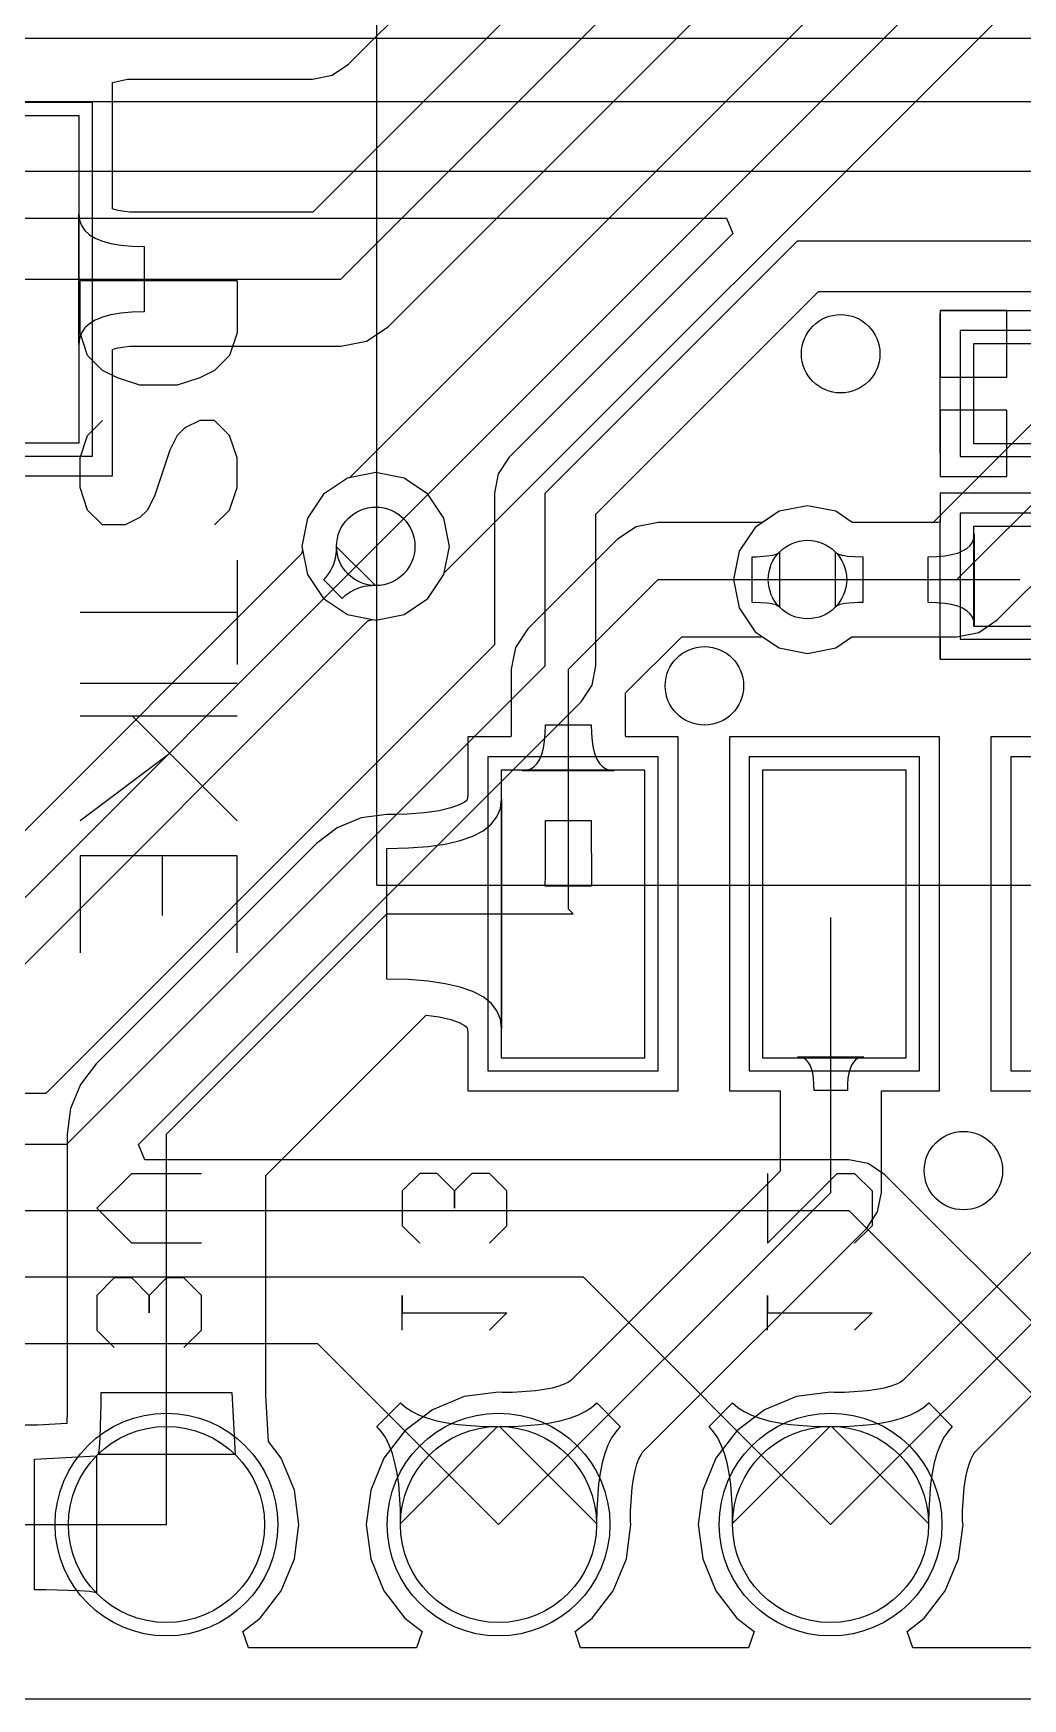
# Model space of a CAD drawing. Header units: millimetres. Extents: x 57.2 to 126.2, y 70.1 to 101.2.
# Drawn here: x 102.26 to 109.83, y 70.1 to 82.84 of the extents above; entities that cross this region are included whole.
import ezdxf

# ---------------------------------------------------------------- set-up
doc = ezdxf.new("R2010")
doc.units = ezdxf.units.MM
for name, color, linetype in [('BottomLayer', 5, 'Continuous'), ('BottomOverlay', 54, 'Continuous'), ('BottomPaste', 16, 'Continuous'), ('BottomSolder', 6, 'Continuous'), ('KeepOutLayer', 6, 'Continuous'), ('MultiLayer', 9, 'Continuous'), ('TopLayer', 1, 'Continuous'), ('TopOverlay', 2, 'Continuous'), ('TopPaste', 8, 'Continuous'), ('TopSolder', 216, 'Continuous')]:
    doc.layers.add(name, color=color, linetype=linetype)

# ---------------------------------------------------------------- blocks, each defined once
blk = doc.blocks.new('HDR1X10_B_1')
at = {"layer": 'BottomLayer'}
for centre in [(12.7, 0), (15.24, 0), (17.78, 0)]:
    blk.add_circle(centre, 0.75, dxfattribs=at)
at = {"layer": 'BottomSolder'}
for centre in [(12.7, 0), (15.24, 0), (17.78, 0)]:
    blk.add_circle(centre, 0.852, dxfattribs=at)
at = {"layer": 'MultiLayer'}
for centre in [(12.7, 0), (15.24, 0), (17.78, 0)]:
    blk.add_circle(centre, 0.75, dxfattribs=at)
at = {"layer": 'TopLayer'}
for centre in [(12.7, 0), (15.24, 0), (17.78, 0)]:
    blk.add_circle(centre, 0.75, dxfattribs=at)
at = {"layer": 'TopSolder'}
for centre in [(12.7, 0), (15.24, 0), (17.78, 0)]:
    blk.add_circle(centre, 0.852, dxfattribs=at)
blk = doc.blocks.new('C0603_13')
at = {"layer": 'TopLayer'}
for p, q in [((-0.356, 0.559), (-0.356, -0.203)), ((0.406, 0.559), (-0.356, 0.559)), ((0.406, -0.203), (0.406, 0.559)), ((1.041, 0.559), (1.041, -0.203)), ((1.803, 0.559), (1.041, 0.559)), ((1.803, -0.203), (1.803, 0.559)), ((-0.356, -0.203), (0.406, -0.203)), ((1.041, -0.203), (1.803, -0.203))]:
    blk.add_line(p, q, dxfattribs=at)
at = {"layer": 'TopOverlay'}
for p, q in [((-0.61, 0.813), (0.457, 0.813)), ((-0.61, 0.813), (-0.61, -0.457)), ((0.965, 0.813), (2.032, 0.813)), ((2.057, 0.813), (2.057, -0.457)), ((-0.61, -0.457), (0.457, -0.457)), ((0.965, -0.457), (2.032, -0.457))]:
    blk.add_line(p, q, dxfattribs=at)
at = {"layer": 'TopPaste'}
for p, q in [((-0.356, 0.559), (-0.356, -0.203)), ((0.406, 0.559), (-0.356, 0.559)), ((0.406, -0.203), (0.406, 0.559)), ((1.041, 0.559), (1.041, -0.203)), ((1.803, 0.559), (1.041, 0.559)), ((1.803, -0.203), (1.803, 0.559)), ((-0.356, -0.203), (0.406, -0.203)), ((1.041, -0.203), (1.803, -0.203))]:
    blk.add_line(p, q, dxfattribs=at)
at = {"layer": 'TopSolder'}
for p, q in [((-0.457, 0.66), (-0.457, -0.305)), ((0.508, 0.66), (-0.457, 0.66)), ((0.508, -0.305), (0.508, 0.66)), ((0.94, 0.66), (0.94, -0.305)), ((1.905, 0.66), (0.94, 0.66)), ((1.905, -0.305), (1.905, 0.66)), ((-0.457, -0.305), (0.508, -0.305)), ((0.94, -0.305), (1.905, -0.305))]:
    blk.add_line(p, q, dxfattribs=at)
blk = doc.blocks.new('__2812__B_22')
at = {"layer": 'BottomLayer'}
for p, q in [((-1.25, 3.75), (-1.25, 2.85)), ((1.25, 3.75), (-1.25, 3.75)), ((1.25, 2.85), (1.25, 3.75)), ((3.65, 3.75), (3.65, 2.85)), ((6.15, 3.75), (3.65, 3.75)), ((6.15, 2.85), (6.15, 3.75)), ((-1.25, 2.85), (1.25, 2.85)), ((3.65, 2.85), (6.15, 2.85)), ((-1.25, 0.45), (-1.25, -0.45)), ((1.25, 0.45), (-1.25, 0.45)), ((1.25, -0.45), (1.25, 0.45)), ((3.65, 0.45), (3.65, -0.45)), ((6.15, 0.45), (3.65, 0.45)), ((6.15, -0.45), (6.15, 0.45)), ((-1.25, -0.45), (1.25, -0.45)), ((3.65, -0.45), (6.15, -0.45))]:
    blk.add_line(p, q, dxfattribs=at)
at = {"layer": 'BottomOverlay'}
blk.add_line((6.706, 4.115), (6.706, 2.388), dxfattribs=at)
blk.add_circle((2.413, 1.499), 1.255, dxfattribs=at)
at = {"layer": 'BottomPaste'}
for p, q in [((-1.25, 3.75), (-1.25, 2.85)), ((1.25, 3.75), (-1.25, 3.75)), ((1.25, 2.85), (1.25, 3.75)), ((3.65, 3.75), (3.65, 2.85)), ((6.15, 3.75), (3.65, 3.75)), ((6.15, 2.85), (6.15, 3.75)), ((-1.25, 2.85), (1.25, 2.85)), ((3.65, 2.85), (6.15, 2.85)), ((-1.25, 0.45), (-1.25, -0.45)), ((1.25, 0.45), (-1.25, 0.45)), ((1.25, -0.45), (1.25, 0.45)), ((3.65, 0.45), (3.65, -0.45)), ((6.15, 0.45), (3.65, 0.45)), ((6.15, -0.45), (6.15, 0.45)), ((-1.25, -0.45), (1.25, -0.45)), ((3.65, -0.45), (6.15, -0.45))]:
    blk.add_line(p, q, dxfattribs=at)
at = {"layer": 'BottomSolder'}
for p, q in [((-1.352, 3.852), (-1.352, 2.748)), ((1.352, 3.852), (-1.352, 3.852)), ((1.352, 2.748), (1.352, 3.852)), ((3.548, 3.852), (3.548, 2.748)), ((6.252, 3.852), (3.548, 3.852)), ((6.252, 2.748), (6.252, 3.852)), ((-1.352, 2.748), (1.352, 2.748)), ((3.548, 2.748), (6.252, 2.748)), ((-1.352, 0.552), (-1.352, -0.552)), ((1.352, 0.552), (-1.352, 0.552)), ((1.352, -0.552), (1.352, 0.552)), ((3.548, 0.552), (3.548, -0.552)), ((6.252, 0.552), (3.548, 0.552)), ((6.252, -0.552), (6.252, 0.552)), ((-1.352, -0.552), (1.352, -0.552)), ((3.548, -0.552), (6.252, -0.552))]:
    blk.add_line(p, q, dxfattribs=at)
blk = doc.blocks.new('ESP_07_B_51')
at = {"layer": 'BottomLayer'}
for p, q in [((-15.122, 15.602), (-17.322, 15.602)), ((-17.322, 15.602), (-17.322, 14.502)), ((-15.122, 14.502), (-15.122, 15.602)), ((-17.322, 14.502), (-15.122, 14.502)), ((-15.122, 13.602), (-17.322, 13.602)), ((-17.322, 13.602), (-17.322, 12.502)), ((-15.122, 12.502), (-15.122, 13.602)), ((-17.322, 12.502), (-15.122, 12.502))]:
    blk.add_line(p, q, dxfattribs=at)
at = {"layer": 'BottomOverlay'}
for q in [(-16.003, -4.648), (-0.003, 16.552)]:
    blk.add_line((-16.003, 16.552), q, dxfattribs=at)
at = {"layer": 'BottomPaste'}
for p, q in [((-15.122, 15.602), (-17.322, 15.602)), ((-17.322, 15.602), (-17.322, 14.502)), ((-15.122, 14.502), (-15.122, 15.602)), ((-17.322, 14.502), (-15.122, 14.502)), ((-15.122, 13.602), (-17.322, 13.602)), ((-17.322, 13.602), (-17.322, 12.502)), ((-15.122, 12.502), (-15.122, 13.602)), ((-17.322, 12.502), (-15.122, 12.502))]:
    blk.add_line(p, q, dxfattribs=at)
at = {"layer": 'BottomSolder'}
for p, q in [((-15.02, 15.703), (-17.423, 15.703)), ((-17.423, 15.703), (-17.423, 14.4)), ((-15.02, 14.4), (-15.02, 15.703)), ((-17.423, 14.4), (-15.02, 14.4)), ((-15.02, 13.703), (-17.423, 13.703)), ((-17.423, 13.703), (-17.423, 12.4)), ((-15.02, 12.4), (-15.02, 13.703)), ((-17.423, 12.4), (-15.02, 12.4)), ((-15.02, 11.703), (-17.423, 11.703)), ((-17.423, 11.703), (-17.423, 10.4)), ((-15.02, 10.4), (-15.02, 11.703))]:
    blk.add_line(p, q, dxfattribs=at)

msp = doc.modelspace()

# ---------------------------------------------------------------- linework, layer by layer
at = {"layer": 'BottomLayer'}
for p, q in [((104.669, 82.606), (109.432, 87.369)), ((110.321, 85.089), (104.675, 79.442)), ((104.877, 78.918), (110.846, 84.887)), ((107.502, 84.581), (104.396, 81.475)), ((105.401, 78.716), (111.209, 84.523)), ((104.609, 80.961), (108.026, 84.379)), ((104.972, 80.598), (108.228, 83.854)), ((104.543, 82.521), (104.669, 82.606)), ((102.863, 82.465), (102.979, 82.492)), ((102.863, 81.5), (102.863, 82.465)), ((102.979, 82.492), (104.394, 82.492)), ((104.394, 82.492), (104.543, 82.521)), ((102.606, 80.461), (102.606, 81.461)), ((102.606, 81.461), (102.611, 81.414)), ((102.611, 81.414), (102.626, 81.371)), ((102.869, 81.497), (102.863, 81.5)), ((102.906, 81.487), (102.869, 81.497)), ((102.958, 81.479), (102.906, 81.487)), ((102.995, 81.475), (102.958, 81.479)), ((104.396, 81.475), (102.995, 81.475)), ((111.5, 81.461), (109.14, 79.101)), ((102.626, 81.371), (102.651, 81.334)), ((102.651, 81.334), (102.686, 81.301)), ((102.686, 81.301), (102.731, 81.274)), ((102.731, 81.274), (102.786, 81.251)), ((109.322, 78.664), (111.938, 81.28)), ((102.786, 81.251), (102.851, 81.234)), ((102.851, 81.234), (102.926, 81.221)), ((102.926, 81.221), (103.011, 81.214)), ((103.011, 81.214), (103.106, 81.211)), ((103.106, 81.211), (103.106, 80.711)), ((102.159, 80.961), (104.609, 80.961)), ((109.631, 78.355), (112.247, 80.971)), ((102.731, 80.649), (102.686, 80.621)), ((102.786, 80.671), (102.731, 80.649)), ((102.851, 80.689), (102.786, 80.671)), ((102.926, 80.701), (102.851, 80.689)), ((103.011, 80.709), (102.926, 80.701)), ((103.106, 80.711), (103.011, 80.709)), ((102.611, 80.509), (102.606, 80.461)), ((102.626, 80.551), (102.611, 80.509)), ((102.651, 80.589), (102.626, 80.551)), ((102.686, 80.621), (102.651, 80.589)), ((104.806, 80.487), (104.972, 80.598)), ((102.863, 80.423), (102.869, 80.426)), ((102.863, 79.457), (102.863, 80.423)), ((102.869, 80.426), (102.906, 80.436)), ((102.906, 80.436), (102.958, 80.444)), ((102.958, 80.444), (102.995, 80.448)), ((102.995, 80.448), (104.609, 80.448)), ((104.609, 80.448), (104.806, 80.487)), ((101.455, 79.457), (102.863, 79.457)), ((104.66, 79.44), (104.477, 79.317)), ((104.675, 79.442), (104.66, 79.44)), ((104.477, 79.317), (104.355, 79.134)), ((104.355, 79.134), (104.312, 78.918)), ((107.962, 79.186), (107.839, 79.103)), ((108.179, 79.229), (107.962, 79.186)), ((108.395, 79.186), (108.179, 79.229)), ((108.521, 79.101), (108.395, 79.186)), ((106.868, 79.068), (106.726, 78.973)), ((107.036, 79.101), (106.868, 79.068)), ((107.817, 79.101), (107.036, 79.101)), ((107.839, 79.103), (107.817, 79.101)), ((108.522, 79.101), (108.521, 79.101)), ((109.14, 79.101), (108.522, 79.101)), ((104.312, 78.918), (104.355, 78.702)), ((106.726, 78.973), (106.041, 78.287)), ((107.895, 78.848), (107.914, 78.851)), ((107.914, 78.851), (107.931, 78.856)), ((107.931, 78.856), (107.945, 78.861)), ((107.945, 78.861), (107.956, 78.867)), ((107.956, 78.867), (107.964, 78.874)), ((107.964, 78.874), (107.964, 78.454)), ((108.393, 78.454), (108.393, 78.874)), ((108.393, 78.874), (108.401, 78.867)), ((108.401, 78.867), (108.412, 78.861)), ((108.412, 78.861), (108.426, 78.856)), ((108.426, 78.856), (108.443, 78.851)), ((108.443, 78.851), (108.462, 78.848)), ((107.755, 78.489), (107.755, 78.839)), ((107.755, 78.839), (107.789, 78.839)), ((107.789, 78.839), (107.895, 78.848)), ((108.462, 78.848), (108.485, 78.844)), ((108.485, 78.844), (108.538, 78.84)), ((108.538, 78.84), (108.602, 78.839)), ((108.602, 78.839), (108.602, 78.489)), ((104.355, 78.702), (104.477, 78.518)), ((105.276, 78.518), (105.398, 78.702)), ((105.398, 78.702), (105.401, 78.716)), ((106.35, 77.978), (107.036, 78.664)), ((107.036, 78.664), (108.179, 78.664)), ((108.179, 78.664), (109.322, 78.664)), ((104.477, 78.518), (104.66, 78.396)), ((105.093, 78.396), (105.276, 78.518)), ((107.819, 78.487), (107.755, 78.489)), ((107.872, 78.483), (107.819, 78.487)), ((107.895, 78.48), (107.872, 78.483)), ((107.914, 78.476), (107.895, 78.48)), ((107.931, 78.472), (107.914, 78.476)), ((107.945, 78.466), (107.931, 78.472)), ((108.426, 78.472), (108.412, 78.466)), ((108.443, 78.476), (108.426, 78.472)), ((108.462, 78.48), (108.443, 78.476)), ((108.569, 78.488), (108.462, 78.48)), ((108.602, 78.489), (108.569, 78.488)), ((104.66, 78.396), (104.877, 78.353)), ((104.877, 78.353), (105.093, 78.396)), ((107.956, 78.46), (107.945, 78.466)), ((107.964, 78.454), (107.956, 78.46)), ((108.401, 78.46), (108.393, 78.454)), ((108.412, 78.466), (108.401, 78.46)), ((109.489, 78.26), (109.631, 78.355)), ((106.041, 78.287), (105.946, 78.145)), ((106.787, 77.797), (107.217, 78.226)), ((107.217, 78.226), (107.835, 78.226)), ((107.835, 78.226), (107.836, 78.226)), ((107.836, 78.226), (107.962, 78.142)), ((108.395, 78.142), (108.519, 78.225)), ((108.519, 78.225), (108.54, 78.226)), ((108.54, 78.226), (109.322, 78.226)), ((109.322, 78.226), (109.489, 78.26)), ((105.946, 78.145), (105.912, 77.978)), ((107.962, 78.142), (108.179, 78.099)), ((108.179, 78.099), (108.395, 78.142)), ((105.912, 77.978), (105.912, 77.479)), ((106.35, 76.143), (106.35, 77.978)), ((106.787, 77.479), (106.787, 77.797)), ((105.911, 77.461), (105.582, 77.461)), ((105.582, 77.461), (105.582, 77.016)), ((105.912, 77.479), (105.911, 77.461)), ((106.168, 77.427), (106.173, 77.487)), ((106.173, 77.487), (106.175, 77.554)), ((106.175, 77.554), (106.525, 77.554)), ((106.525, 77.554), (106.527, 77.487)), ((106.527, 77.487), (106.532, 77.427)), ((106.789, 77.461), (106.787, 77.479)), ((107.19, 77.461), (106.789, 77.461)), ((107.19, 74.753), (107.19, 77.461)), ((109.19, 77.461), (107.582, 77.461)), ((107.582, 77.461), (107.582, 74.753)), ((109.19, 74.753), (109.19, 77.461)), ((111.19, 77.461), (109.582, 77.461)), ((109.582, 77.461), (109.582, 74.753)), ((106.131, 77.29), (106.147, 77.328)), ((106.147, 77.328), (106.159, 77.374)), ((106.159, 77.374), (106.168, 77.427)), ((106.532, 77.427), (106.541, 77.374)), ((106.541, 77.374), (106.553, 77.328)), ((106.553, 77.328), (106.569, 77.29)), ((106, 77.201), (106.033, 77.205)), ((106.7, 77.201), (106, 77.201)), ((106.033, 77.205), (106.063, 77.215)), ((106.063, 77.215), (106.089, 77.233)), ((106.089, 77.233), (106.112, 77.258)), ((106.112, 77.258), (106.131, 77.29)), ((106.569, 77.29), (106.588, 77.258)), ((106.588, 77.258), (106.611, 77.233)), ((106.611, 77.233), (106.637, 77.215)), ((106.637, 77.215), (106.667, 77.205)), ((106.667, 77.205), (106.7, 77.201)), ((105.516, 76.94), (105.451, 76.917)), ((105.556, 76.961), (105.516, 76.94)), ((105.574, 76.975), (105.556, 76.961)), ((105.577, 76.979), (105.574, 76.975)), ((105.582, 77.016), (105.577, 76.979)), ((105.582, 77.016), (105.582, 77.016)), ((105.83, 76.913), (105.839, 76.984)), ((105.839, 76.984), (105.839, 75.231)), ((104.765, 76.842), (104.582, 76.766)), ((104.962, 76.868), (104.765, 76.842)), ((105.026, 76.868), (104.962, 76.868)), ((105.116, 76.87), (105.026, 76.868)), ((105.249, 76.88), (105.116, 76.87)), ((105.361, 76.896), (105.249, 76.88)), ((105.451, 76.917), (105.361, 76.896)), ((105.76, 76.792), (105.804, 76.849)), ((105.804, 76.849), (105.83, 76.913)), ((106.174, 76.401), (106.175, 76.822)), ((106.175, 76.822), (106.525, 76.822)), ((106.525, 76.822), (106.527, 76.32)), ((104.582, 76.766), (104.424, 76.645)), ((105.523, 76.668), (105.619, 76.702)), ((105.619, 76.702), (105.698, 76.743)), ((105.698, 76.743), (105.76, 76.792)), ((104.424, 76.645), (102.739, 74.96)), ((104.962, 76.607), (105.128, 76.611)), ((104.962, 75.607), (104.962, 76.607)), ((105.128, 76.611), (105.277, 76.622)), ((105.277, 76.622), (105.409, 76.641)), ((105.409, 76.641), (105.523, 76.668)), ((106.173, 76.325), (106.174, 76.401)), ((106.173, 76.32), (106.173, 76.325)), ((106.527, 76.32), (106.173, 76.32)), ((103.276, 74.422), (104.962, 76.107)), ((104.962, 76.107), (106.386, 76.107)), ((106.35, 76.143), (106.386, 76.107)), ((108.357, 73.977), (108.357, 76.079)), ((105.128, 75.604), (104.962, 75.607)), ((105.277, 75.592), (105.128, 75.604)), ((105.409, 75.573), (105.277, 75.592)), ((105.523, 75.547), (105.409, 75.573)), ((105.619, 75.513), (105.523, 75.547)), ((105.698, 75.472), (105.619, 75.513)), ((105.76, 75.423), (105.698, 75.472)), ((105.804, 75.366), (105.76, 75.423)), ((104.037, 74.107), (105.263, 75.333)), ((105.263, 75.333), (105.361, 75.319)), ((105.361, 75.319), (105.451, 75.298)), ((105.451, 75.298), (105.516, 75.275)), ((105.83, 75.302), (105.804, 75.366)), ((105.839, 75.231), (105.83, 75.302)), ((105.516, 75.275), (105.556, 75.254)), ((105.556, 75.254), (105.574, 75.24)), ((105.574, 75.24), (105.577, 75.236)), ((105.577, 75.236), (105.582, 75.199)), ((105.582, 75.199), (105.582, 75.199)), ((105.582, 75.199), (105.582, 74.753)), ((102.739, 74.96), (102.618, 74.802)), ((108.128, 75.011), (108.103, 75.013)), ((108.103, 75.013), (108.611, 75.013)), ((108.149, 75.003), (108.128, 75.011)), ((108.168, 74.99), (108.149, 75.003)), ((108.185, 74.972), (108.168, 74.99)), ((108.199, 74.949), (108.185, 74.972)), ((108.21, 74.921), (108.199, 74.949)), ((108.219, 74.888), (108.21, 74.921)), ((108.505, 74.921), (108.496, 74.888)), ((108.516, 74.949), (108.505, 74.921)), ((108.53, 74.972), (108.516, 74.949)), ((108.547, 74.99), (108.53, 74.972)), ((108.566, 75.003), (108.547, 74.99)), ((108.587, 75.011), (108.566, 75.003)), ((108.611, 75.013), (108.587, 75.011)), ((102.618, 74.802), (102.542, 74.619)), ((108.225, 74.849), (108.219, 74.888)), ((108.229, 74.805), (108.225, 74.849)), ((108.23, 74.756), (108.229, 74.805)), ((108.486, 74.805), (108.484, 74.756)), ((108.489, 74.849), (108.486, 74.805)), ((108.496, 74.888), (108.489, 74.849)), ((105.582, 74.753), (107.19, 74.753)), ((107.582, 74.753), (107.969, 74.753)), ((107.969, 74.753), (107.969, 74.138)), ((108.484, 74.756), (108.23, 74.756)), ((108.746, 73.977), (108.746, 74.753)), ((108.746, 74.753), (109.19, 74.753)), ((109.582, 74.753), (109.969, 74.753)), ((102.542, 74.619), (102.516, 74.422)), ((102.516, 74.422), (102.516, 72.308)), ((103.276, 71.436), (103.276, 74.422)), ((107.969, 74.138), (106.369, 72.538)), ((104.037, 72.423), (104.037, 74.107)), ((105.816, 71.436), (108.357, 73.977)), ((108.716, 73.829), (108.746, 73.977)), ((108.632, 73.703), (108.716, 73.829)), ((106.918, 71.989), (108.632, 73.703)), ((109.969, 73.598), (108.909, 72.538)), ((108.356, 71.436), (110.357, 73.437)), ((109.458, 71.989), (110.632, 73.163)), ((106.227, 72.48), (106.166, 72.468)), ((106.278, 72.495), (106.227, 72.48)), ((106.319, 72.51), (106.278, 72.495)), ((106.35, 72.526), (106.319, 72.51)), ((106.369, 72.538), (106.35, 72.526)), ((108.767, 72.48), (108.706, 72.468)), ((108.818, 72.495), (108.767, 72.48)), ((108.859, 72.51), (108.818, 72.495)), ((108.89, 72.526), (108.859, 72.51)), ((108.909, 72.538), (108.89, 72.526)), ((102.77, 72.103), (102.776, 72.36)), ((102.776, 72.445), (103.776, 72.445)), ((102.776, 72.36), (102.776, 72.445)), ((103.776, 72.445), (103.801, 71.972)), ((104.056, 72.07), (104.037, 72.423)), ((105.554, 72.415), (105.31, 72.313)), ((105.816, 72.449), (105.554, 72.415)), ((105.844, 72.445), (105.816, 72.449)), ((105.922, 72.446), (105.844, 72.445)), ((106.098, 72.458), (105.922, 72.446)), ((106.166, 72.468), (106.098, 72.458)), ((106.527, 72.332), (106.567, 72.367)), ((106.567, 72.367), (106.747, 72.187)), ((108.094, 72.415), (107.85, 72.313)), ((108.356, 72.449), (108.094, 72.415)), ((108.384, 72.445), (108.356, 72.449)), ((108.462, 72.446), (108.384, 72.445)), ((108.638, 72.458), (108.462, 72.446)), ((108.706, 72.468), (108.638, 72.458)), ((109.067, 72.332), (109.107, 72.367)), ((109.107, 72.367), (109.287, 72.187)), ((102.516, 72.308), (102.514, 72.209)), ((105.31, 72.313), (105.1, 72.152)), ((106.21, 72.213), (106.288, 72.229)), ((106.288, 72.229), (106.359, 72.249)), ((106.359, 72.249), (106.422, 72.273)), ((106.422, 72.273), (106.478, 72.3)), ((106.478, 72.3), (106.527, 72.332)), ((107.85, 72.313), (107.64, 72.152)), ((108.75, 72.213), (108.828, 72.229)), ((108.828, 72.229), (108.899, 72.249)), ((108.899, 72.249), (108.962, 72.273)), ((108.962, 72.273), (109.018, 72.3)), ((109.018, 72.3), (109.067, 72.332)), ((102.29, 72.197), (101.608, 72.197)), ((102.514, 72.209), (102.29, 72.197)), ((102.764, 72.025), (102.77, 72.103)), ((105.1, 72.152), (104.939, 71.943)), ((105.824, 72.186), (105.932, 72.187)), ((106.566, 71.444), (105.824, 72.186)), ((105.932, 72.187), (106.125, 72.2)), ((106.125, 72.2), (106.21, 72.213)), ((106.68, 72.098), (106.653, 72.042)), ((106.712, 72.146), (106.68, 72.098)), ((106.747, 72.187), (106.712, 72.146)), ((107.64, 72.152), (107.479, 71.943)), ((108.364, 72.186), (108.472, 72.187)), ((109.106, 71.444), (108.364, 72.186)), ((108.472, 72.187), (108.665, 72.2)), ((108.665, 72.2), (108.75, 72.213)), ((109.22, 72.098), (109.193, 72.042)), ((109.252, 72.146), (109.22, 72.098)), ((109.287, 72.187), (109.252, 72.146)), ((102.751, 71.972), (102.756, 71.981)), ((103.801, 71.972), (102.751, 71.972)), ((102.756, 71.981), (102.76, 71.999)), ((102.76, 71.999), (102.764, 72.025)), ((104.153, 71.943), (104.056, 72.07)), ((106.629, 71.979), (106.609, 71.908)), ((106.653, 72.042), (106.629, 71.979)), ((106.906, 71.969), (106.918, 71.989)), ((109.169, 71.979), (109.149, 71.908)), ((109.193, 72.042), (109.169, 71.979)), ((109.446, 71.969), (109.458, 71.989)), ((102.267, 71.936), (102.741, 71.961)), ((102.267, 70.936), (102.267, 71.936)), ((102.741, 71.961), (102.741, 70.911)), ((104.255, 71.698), (104.153, 71.943)), ((104.939, 71.943), (104.838, 71.698)), ((106.609, 71.908), (106.593, 71.83)), ((106.848, 71.786), (106.86, 71.847)), ((106.86, 71.847), (106.875, 71.898)), ((106.875, 71.898), (106.89, 71.939)), ((106.89, 71.939), (106.906, 71.969)), ((107.479, 71.943), (107.378, 71.698)), ((109.149, 71.908), (109.133, 71.83)), ((109.388, 71.786), (109.4, 71.847)), ((109.4, 71.847), (109.415, 71.898)), ((109.415, 71.898), (109.43, 71.939)), ((109.43, 71.939), (109.446, 71.969)), ((106.58, 71.745), (106.567, 71.552)), ((106.593, 71.83), (106.58, 71.745)), ((106.826, 71.542), (106.838, 71.718)), ((106.838, 71.718), (106.848, 71.786)), ((109.12, 71.745), (109.107, 71.552)), ((109.133, 71.83), (109.12, 71.745)), ((109.366, 71.542), (109.378, 71.718)), ((109.378, 71.718), (109.388, 71.786)), ((104.289, 71.436), (104.255, 71.698)), ((104.838, 71.698), (104.804, 71.436)), ((107.378, 71.698), (107.344, 71.436)), ((106.567, 71.552), (106.566, 71.444)), ((106.825, 71.463), (106.826, 71.542)), ((106.829, 71.436), (106.825, 71.463)), ((109.107, 71.552), (109.106, 71.444)), ((109.365, 71.463), (109.366, 71.542)), ((109.369, 71.436), (109.365, 71.463)), ((100.736, 71.436), (103.276, 71.436)), ((104.255, 71.174), (104.289, 71.436)), ((104.804, 71.436), (104.838, 71.174)), ((106.795, 71.174), (106.829, 71.436)), ((107.344, 71.436), (107.378, 71.174)), ((109.335, 71.174), (109.369, 71.436)), ((104.153, 70.93), (104.255, 71.174)), ((104.838, 71.174), (104.939, 70.93)), ((106.693, 70.93), (106.795, 71.174)), ((107.378, 71.174), (107.479, 70.93)), ((109.233, 70.93), (109.335, 71.174)), ((102.353, 70.936), (102.267, 70.936)), ((102.61, 70.93), (102.353, 70.936)), ((102.688, 70.924), (102.61, 70.93)), ((102.714, 70.92), (102.688, 70.924)), ((102.732, 70.916), (102.714, 70.92)), ((102.741, 70.911), (102.732, 70.916)), ((103.992, 70.72), (104.153, 70.93)), ((104.939, 70.93), (105.1, 70.72)), ((106.532, 70.72), (106.693, 70.93)), ((107.479, 70.93), (107.64, 70.72)), ((109.072, 70.72), (109.233, 70.93)), ((103.861, 70.619), (103.992, 70.72)), ((105.1, 70.72), (105.232, 70.619)), ((106.401, 70.619), (106.532, 70.72)), ((107.64, 70.72), (107.772, 70.619)), ((108.941, 70.619), (109.072, 70.72)), ((103.904, 70.492), (103.861, 70.619)), ((105.232, 70.619), (105.189, 70.492)), ((106.444, 70.492), (106.401, 70.619)), ((107.772, 70.619), (107.729, 70.492)), ((108.984, 70.492), (108.941, 70.619)), ((105.189, 70.492), (103.904, 70.492)), ((107.729, 70.492), (106.444, 70.492)), ((110.269, 70.492), (108.984, 70.492))]:
    msp.add_line(p, q, dxfattribs=at)
for centre in [(108.433, 80.391), (104.877, 78.918), (108.179, 78.664), (107.391, 77.851), (109.372, 74.143)]:
    msp.add_circle(centre, 0.3, dxfattribs=at)
at = {"layer": 'BottomOverlay'}
for p, q in [((102.743, 73.856), (103.01, 74.122)), ((103.01, 74.122), (103.543, 74.122)), ((105.213, 74.122), (105.08, 73.989)), ((105.346, 74.122), (105.213, 74.122)), ((105.48, 73.989), (105.346, 74.122)), ((105.613, 74.122), (105.48, 73.989)), ((105.746, 74.122), (105.613, 74.122)), ((105.88, 73.989), (105.746, 74.122)), ((107.874, 74.122), (107.874, 73.589)), ((107.874, 73.589), (108.407, 74.122)), ((108.407, 74.122), (108.54, 74.122)), ((108.54, 74.122), (108.674, 73.989)), ((105.08, 73.989), (105.08, 73.722)), ((105.48, 73.989), (105.48, 73.856)), ((105.48, 73.856), (105.48, 73.989)), ((105.88, 73.722), (105.88, 73.989)), ((108.674, 73.989), (108.674, 73.722)), ((103.01, 73.589), (102.743, 73.856)), ((105.08, 73.722), (105.213, 73.589)), ((105.746, 73.589), (105.88, 73.722)), ((108.674, 73.722), (108.54, 73.589)), ((103.543, 73.589), (103.01, 73.589)), ((102.876, 73.323), (102.743, 73.189)), ((103.01, 73.323), (102.876, 73.323)), ((103.143, 73.189), (103.01, 73.323)), ((103.276, 73.323), (103.143, 73.189)), ((103.409, 73.323), (103.276, 73.323)), ((103.543, 73.189), (103.409, 73.323)), ((102.743, 73.189), (102.743, 72.923)), ((103.143, 73.189), (103.143, 73.056)), ((103.143, 73.056), (103.143, 73.189)), ((103.543, 72.923), (103.543, 73.189)), ((105.08, 72.923), (105.08, 73.189)), ((105.08, 73.189), (105.08, 73.056)), ((107.874, 72.923), (107.874, 73.189)), ((107.874, 73.189), (107.874, 73.056)), ((105.08, 73.056), (105.88, 73.056)), ((105.88, 73.056), (105.746, 72.923)), ((107.874, 73.056), (108.674, 73.056)), ((108.674, 73.056), (108.54, 72.923)), ((102.743, 72.923), (102.876, 72.789)), ((103.409, 72.789), (103.543, 72.923))]:
    msp.add_line(p, q, dxfattribs=at)
at = {"layer": 'KeepOutLayer'}
msp.add_line((88.378, 70.104), (124.028, 70.104), dxfattribs=at)
at = {"layer": 'MultiLayer'}
for centre in [(108.433, 80.391), (104.877, 78.918), (108.179, 78.664), (107.391, 77.851), (109.372, 74.143)]:
    msp.add_circle(centre, 0.3, dxfattribs=at)
at = {"layer": 'TopLayer'}
for p, q in [((97.104, 82.804), (114.668, 82.804)), ((97.612, 82.321), (114.828, 82.321)), ((97.815, 81.788), (118.161, 81.788)), ((97.965, 81.427), (107.56, 81.427)), ((107.56, 81.427), (107.608, 81.31)), ((107.608, 81.31), (105.897, 79.599)), ((106.172, 79.324), (108.102, 81.255)), ((108.102, 81.255), (113.716, 81.255)), ((106.56, 79.163), (108.263, 80.866)), ((108.263, 80.866), (113.522, 80.866)), ((109.703, 80.721), (109.195, 80.721)), ((109.195, 80.721), (109.195, 80.213)), ((109.703, 80.213), (109.703, 80.721)), ((109.195, 80.213), (109.703, 80.213)), ((109.703, 79.959), (109.195, 79.959)), ((109.195, 79.959), (109.195, 79.451)), ((109.703, 79.451), (109.703, 79.959)), ((105.897, 79.599), (105.813, 79.473)), ((104.66, 79.44), (104.477, 79.317)), ((104.877, 79.483), (104.66, 79.44)), ((105.093, 79.44), (104.877, 79.483)), ((105.276, 79.317), (105.093, 79.44)), ((105.813, 79.473), (105.784, 79.324)), ((109.195, 79.451), (109.703, 79.451)), ((104.477, 79.317), (104.355, 79.134)), ((105.398, 79.134), (105.276, 79.317)), ((105.784, 79.324), (105.784, 78.164)), ((106.172, 78.003), (106.172, 79.324)), ((110.465, 79.324), (109.195, 79.324)), ((109.195, 79.324), (109.195, 79.103)), ((104.355, 79.134), (104.312, 78.918)), ((105.441, 78.918), (105.398, 79.134)), ((106.56, 78.003), (106.56, 79.163)), ((107.962, 79.186), (107.779, 79.063)), ((108.179, 79.229), (107.962, 79.186)), ((108.395, 79.186), (108.179, 79.229)), ((108.521, 79.101), (108.395, 79.186)), ((107.779, 79.063), (107.657, 78.88)), ((108.522, 79.101), (108.521, 79.101)), ((109.177, 79.101), (108.522, 79.101)), ((109.195, 79.103), (109.177, 79.101)), ((109.441, 78.951), (109.451, 78.981)), ((109.451, 78.981), (109.455, 79.014)), ((109.455, 79.014), (109.455, 78.314)), ((104.306, 78.858), (100.821, 75.373)), ((100.97, 75.012), (104.877, 78.918)), ((104.307, 78.859), (104.306, 78.858)), ((104.309, 78.863), (104.307, 78.859)), ((104.311, 78.868), (104.309, 78.863)), ((104.313, 78.874), (104.311, 78.868)), ((104.312, 78.918), (104.317, 78.893)), ((104.315, 78.88), (104.313, 78.874)), ((104.316, 78.889), (104.315, 78.88)), ((104.317, 78.893), (104.316, 78.889)), ((104.568, 78.827), (104.573, 78.855)), ((104.573, 78.855), (104.576, 78.885)), ((104.576, 78.885), (104.577, 78.915)), ((104.577, 78.915), (104.874, 78.618)), ((105.398, 78.702), (105.441, 78.918)), ((107.657, 78.88), (107.614, 78.664)), ((108.393, 78.454), (108.393, 78.874)), ((108.393, 78.874), (108.401, 78.867)), ((108.401, 78.867), (108.412, 78.861)), ((108.412, 78.861), (108.426, 78.856)), ((108.426, 78.856), (108.443, 78.851)), ((108.443, 78.851), (108.462, 78.848)), ((109.229, 78.846), (109.282, 78.855)), ((109.282, 78.855), (109.328, 78.867)), ((109.328, 78.867), (109.366, 78.883)), ((109.366, 78.883), (109.398, 78.902)), ((109.398, 78.902), (109.423, 78.925)), ((109.423, 78.925), (109.441, 78.951)), ((104.514, 78.703), (104.529, 78.726)), ((104.529, 78.726), (104.542, 78.75)), ((104.542, 78.75), (104.553, 78.774)), ((104.553, 78.774), (104.562, 78.8)), ((104.562, 78.8), (104.568, 78.827)), ((108.462, 78.848), (108.485, 78.844)), ((108.485, 78.844), (108.538, 78.84)), ((108.538, 78.84), (108.602, 78.839)), ((108.602, 78.839), (108.602, 78.489)), ((109.102, 78.839), (109.169, 78.841)), ((109.102, 78.489), (109.102, 78.839)), ((109.169, 78.841), (109.229, 78.846)), ((104.479, 78.661), (104.498, 78.682)), ((104.62, 78.52), (104.479, 78.661)), ((104.498, 78.682), (104.514, 78.703)), ((104.733, 78.594), (104.708, 78.583)), ((104.759, 78.603), (104.733, 78.594)), ((104.786, 78.61), (104.759, 78.603)), ((104.814, 78.614), (104.786, 78.61)), ((104.843, 78.617), (104.814, 78.614)), ((104.874, 78.618), (104.843, 78.617)), ((105.276, 78.518), (105.398, 78.702)), ((107.614, 78.664), (107.657, 78.448)), ((108.179, 78.664), (109.804, 78.664)), ((104.64, 78.539), (104.62, 78.52)), ((104.662, 78.556), (104.64, 78.539)), ((104.685, 78.57), (104.662, 78.556)), ((104.708, 78.583), (104.685, 78.57)), ((105.093, 78.396), (105.276, 78.518)), ((108.426, 78.472), (108.412, 78.466)), ((108.443, 78.476), (108.426, 78.472)), ((108.462, 78.48), (108.443, 78.476)), ((108.569, 78.488), (108.462, 78.48)), ((108.602, 78.489), (108.569, 78.488)), ((109.169, 78.487), (109.102, 78.489)), ((109.229, 78.482), (109.169, 78.487)), ((109.282, 78.473), (109.229, 78.482)), ((109.328, 78.461), (109.282, 78.473)), ((101.331, 74.861), (104.816, 78.347)), ((104.816, 78.347), (104.818, 78.348)), ((104.818, 78.348), (104.822, 78.35)), ((104.822, 78.35), (104.827, 78.352)), ((104.827, 78.352), (104.832, 78.354)), ((104.832, 78.354), (104.839, 78.356)), ((104.839, 78.356), (104.848, 78.357)), ((104.848, 78.357), (104.852, 78.358)), ((104.852, 78.358), (104.877, 78.353)), ((104.877, 78.353), (105.093, 78.396)), ((107.657, 78.448), (107.779, 78.264)), ((108.401, 78.46), (108.393, 78.454)), ((108.412, 78.466), (108.401, 78.46)), ((109.366, 78.445), (109.328, 78.461)), ((109.398, 78.426), (109.366, 78.445)), ((109.423, 78.403), (109.398, 78.426)), ((109.441, 78.377), (109.423, 78.403)), ((109.451, 78.347), (109.441, 78.377)), ((109.455, 78.314), (109.451, 78.347)), ((107.779, 78.264), (107.962, 78.142)), ((108.395, 78.142), (108.519, 78.225)), ((108.519, 78.225), (108.54, 78.226)), ((108.54, 78.226), (109.177, 78.226)), ((109.177, 78.226), (109.195, 78.225)), ((109.195, 78.225), (109.195, 78.054)), ((105.784, 78.164), (102.353, 74.734)), ((107.962, 78.142), (108.179, 78.099)), ((108.179, 78.099), (108.395, 78.142)), ((102.514, 74.346), (106.172, 78.003)), ((106.531, 77.855), (106.56, 78.003)), ((109.195, 78.054), (110.465, 78.054)), ((106.447, 77.729), (106.531, 77.855)), ((103.062, 74.344), (106.447, 77.729)), ((102.353, 74.734), (101.383, 74.734)), ((96.19, 74.346), (102.514, 74.346)), ((103.11, 74.226), (103.062, 74.344)), ((108.495, 74.226), (103.11, 74.226)), ((108.644, 74.197), (108.495, 74.226)), ((108.77, 74.112), (108.644, 74.197)), ((110.344, 72.538), (108.77, 74.112)), ((96.596, 73.838), (108.495, 73.838)), ((108.495, 73.838), (110.896, 71.436)), ((96.876, 73.33), (106.463, 73.33)), ((106.463, 73.33), (108.356, 71.436)), ((97.206, 72.822), (104.431, 72.822)), ((104.431, 72.822), (105.816, 71.436)), ((104.886, 72.187), (105.065, 72.367)), ((105.065, 72.367), (105.106, 72.332)), ((107.426, 72.187), (107.605, 72.367)), ((107.605, 72.367), (107.646, 72.332)), ((105.106, 72.332), (105.155, 72.3)), ((105.155, 72.3), (105.21, 72.273)), ((105.21, 72.273), (105.274, 72.249)), ((105.274, 72.249), (105.344, 72.229)), ((105.344, 72.229), (105.422, 72.213)), ((107.646, 72.332), (107.695, 72.3)), ((107.695, 72.3), (107.75, 72.273)), ((107.75, 72.273), (107.814, 72.249)), ((107.814, 72.249), (107.884, 72.229)), ((107.884, 72.229), (107.962, 72.213)), ((104.921, 72.146), (104.886, 72.187)), ((104.953, 72.098), (104.921, 72.146)), ((104.98, 72.042), (104.953, 72.098)), ((105.809, 72.186), (105.066, 71.444)), ((105.422, 72.213), (105.508, 72.2)), ((105.508, 72.2), (105.701, 72.187)), ((105.701, 72.187), (105.809, 72.186)), ((107.461, 72.146), (107.426, 72.187)), ((107.493, 72.098), (107.461, 72.146)), ((107.52, 72.042), (107.493, 72.098)), ((108.349, 72.186), (107.606, 71.444)), ((107.962, 72.213), (108.048, 72.2)), ((108.048, 72.2), (108.241, 72.187)), ((108.241, 72.187), (108.349, 72.186)), ((105.004, 71.979), (104.98, 72.042)), ((105.024, 71.908), (105.004, 71.979)), ((107.544, 71.979), (107.52, 72.042)), ((107.564, 71.908), (107.544, 71.979)), ((105.04, 71.83), (105.024, 71.908)), ((107.58, 71.83), (107.564, 71.908)), ((105.053, 71.745), (105.04, 71.83)), ((105.066, 71.552), (105.053, 71.745)), ((107.593, 71.745), (107.58, 71.83)), ((107.606, 71.552), (107.593, 71.745)), ((105.066, 71.444), (105.066, 71.552)), ((107.606, 71.444), (107.606, 71.552))]:
    msp.add_line(p, q, dxfattribs=at)
for centre in [(108.433, 80.391), (104.877, 78.918), (108.179, 78.664), (107.391, 77.851), (109.372, 74.143)]:
    msp.add_circle(centre, 0.3, dxfattribs=at)
at = {"layer": 'TopOverlay'}
for p, q in [((103.816, 80.95), (102.616, 80.95)), ((102.616, 80.55), (102.616, 80.95)), ((103.816, 80.95), (103.816, 80.55)), ((102.673, 80.378), (102.616, 80.55)), ((103.816, 80.55), (103.759, 80.378)), ((102.787, 80.264), (102.673, 80.378)), ((103.759, 80.378), (103.644, 80.264)), ((102.902, 80.207), (102.787, 80.264)), ((103.644, 80.264), (103.53, 80.207)), ((103.073, 80.15), (102.902, 80.207)), ((103.359, 80.15), (103.073, 80.15)), ((103.53, 80.207), (103.359, 80.15)), ((102.673, 79.767), (102.787, 79.881)), ((103.53, 79.881), (103.416, 79.824)), ((103.644, 79.881), (103.53, 79.881)), ((103.759, 79.767), (103.644, 79.881)), ((102.616, 79.596), (102.673, 79.767)), ((103.359, 79.767), (103.302, 79.653)), ((103.416, 79.824), (103.359, 79.767)), ((103.816, 79.596), (103.759, 79.767)), ((103.302, 79.653), (103.187, 79.31)), ((102.616, 79.367), (102.616, 79.596)), ((103.816, 79.367), (103.816, 79.596)), ((102.673, 79.196), (102.616, 79.367)), ((103.759, 79.196), (103.816, 79.367)), ((103.187, 79.31), (103.13, 79.196)), ((102.787, 79.082), (102.673, 79.196)), ((103.073, 79.139), (102.959, 79.082)), ((103.13, 79.196), (103.073, 79.139)), ((103.644, 79.082), (103.759, 79.196)), ((102.959, 79.082), (102.787, 79.082)), ((103.816, 78.813), (103.816, 78.013)), ((103.816, 78.413), (102.616, 78.413)), ((103.816, 77.87), (102.616, 77.87)), ((103.816, 77.619), (102.616, 77.619)), ((103.816, 76.819), (103.016, 77.619)), ((103.302, 77.333), (102.616, 76.819)), ((103.816, 76.551), (102.616, 76.551)), ((102.616, 76.551), (102.616, 75.808)), ((103.244, 76.551), (103.244, 76.094)), ((103.816, 75.808), (103.816, 76.551))]:
    msp.add_line(p, q, dxfattribs=at)

# ---------------------------------------------------------------- block references
for name, p, rotation in [('ESP_07_B_51', (121.437, 92.329), 90), ('__2812__B_22', (102.159, 80.961), 90), ('C0603_13', (110.007, 78.664), 90), ('HDR1X10_B_1', (121.056, 71.436), 180)]:
    msp.add_blockref(name, p, dxfattribs=dict(rotation=rotation))

doc.saveas('drawing.dxf')
